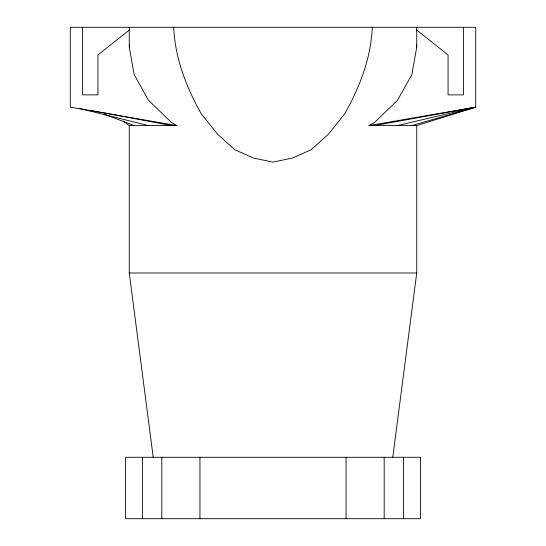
<?xml version="1.0" encoding="UTF-8"?>
<svg xmlns="http://www.w3.org/2000/svg" width="546" height="546" viewBox="0 0 546 546"><rect width="100%" height="100%" fill="white"/><g stroke="black" fill="none" stroke-linecap="round" stroke-linejoin="round"><path stroke-width="0.82" d="M372.29 27.3C371 57.883 359.766 87.169 344.867 113.602L328.453 134.173L311.2 149.72L292.472 158.067L273 162.094L253.528 158.067L234.8 149.72L217.547 134.173L201.133 113.602C186.234 87.169 175 57.883 173.71 27.3M392.779 457.275L416.735 273L416.735 125.58L475.702 107.153L475.702 27.3L70.297 27.3L70.297 107.153L177 125.58L171.362 122.379L148.526 100.328L134.166 74.652L129.266 47.093L129.266 27.3M129.266 47.093L129.702 44.622M416.735 27.3L416.735 47.093L411.834 74.652L397.474 100.328L374.638 122.379L369 125.58L416.735 125.58M129.498 29.907L97.939 54.941L97.939 94.867L82.582 94.867L82.582 27.3M411.834 125.58L475.702 107.153L369 125.58M397.474 125.58L475.702 107.153L374.638 125.58M123.232 121.096L129.266 125.58L177 125.58M129.266 125.58L129.266 273L416.735 273M91.783 110.49L93.462 110.804M95.134 111.125L99.324 111.916M100.996 112.237L171.362 125.58M79.15 108.381L148.526 125.58M104.784 114.401L134.166 125.58M416.502 29.907L448.061 54.941L448.061 94.867L463.418 94.867L463.418 27.3M416.298 44.622L416.735 47.093M129.266 273L153.221 457.275M403.528 457.275L403.528 518.7M384.179 457.275L384.179 518.7M346.055 457.275L346.055 518.7M199.945 457.275L199.945 518.7M161.821 457.275L161.821 518.7M142.472 457.275L142.472 518.7M420.42 457.275L125.58 457.275L125.58 518.7L420.42 518.7L420.42 457.275"/></g></svg>
